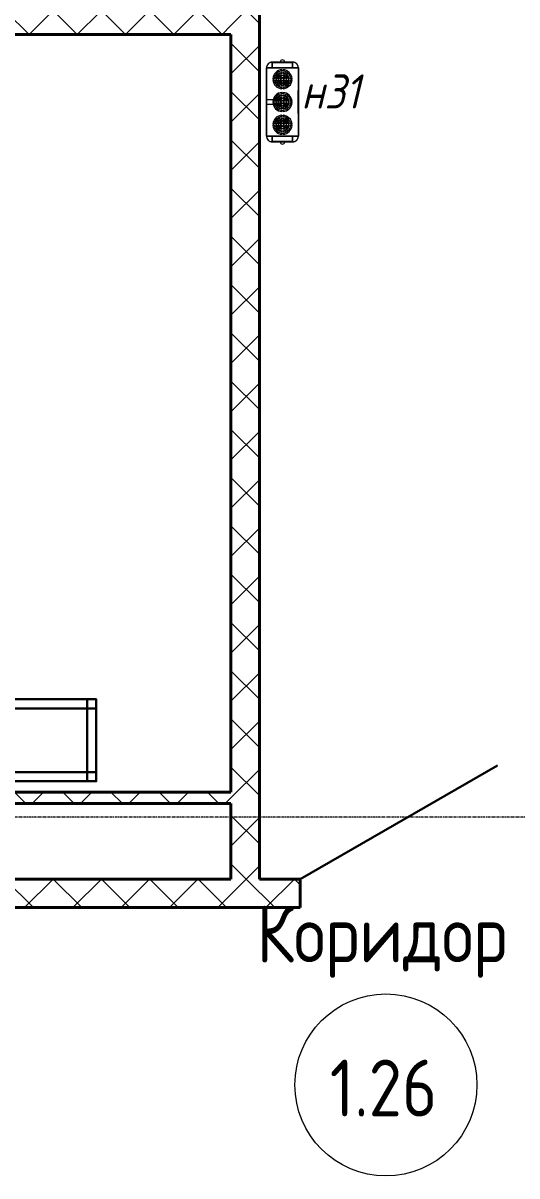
# Model space of a CAD drawing. Header units: millimetres. Extents: x -32954 to 151739, y -65671 to 56243.
# Drawn here: x -7239 to -5068, y -5017 to 50 of the extents above; entities that cross this region are included whole.
import ezdxf

# ---------------------------------------------------------------- set-up
doc = ezdxf.new("R2010")
doc.units = ezdxf.units.MM
doc.linetypes.add('ADSK_Линия сетки', pattern=[21, 12, -3, 3, -3])
for name, color, linetype, lineweight in [('M-EQPM', 7, 'Continuous', 9), ('M-EQPM-IDEN', 7, 'Continuous', 9), ('Двери', 7, 'Continuous', 18), ('Марки помещений', 7, 'Continuous', 18), ('Оси', 7, 'Continuous', 9), ('Панель', 7, 'Continuous', 30), ('Стены разрез', 7, 'Continuous', 40), ('ТХ_оборудование', 6, 'Continuous', 30)]:
    doc.layers.add(name, color=color, linetype=linetype, lineweight=lineweight)
doc.styles.add('GOST Common', font='GOST_Common.ttf', dxfattribs={"width": 0.9, "height": 250})
doc.styles.add('GOST Common_I', font='GOST_Common Italic.ttf', dxfattribs={"width": 0.9, "height": 150})
pattern_1 = [(45, (0, 0), (-106.066, 106.066), []), (135, (0, 0), (-106.066, -106.066), [])]

# ---------------------------------------------------------------- blocks, each defined once
blk = doc.blocks.new('AC_Дверь_Однопольная_ДеревяннаяНаружная_ГОСТ24698-81 - 960х2080h Г-655142-В_АР_ПЭ_01 Этаж')
at = {"layer": 'Панель'}
blk.add_line((-500, 62.5), (366, 562.5), dxfattribs=at)
blk = doc.blocks.new('ADSK_Марка_Помещение_2_ГОСТ21-501-2011 - Имя и Категория-86712-В_АР_ПЭ_01 Этаж')
at = {"layer": 'Марки помещений'}
blk.add_circle((0, 0), 4, dxfattribs=at)
blk = doc.blocks.new('Н05-Н31_Бактерицидный облучатель_Дезар-3_5 - Н31_Дезар-5-8000921-О_ТХ_Подвал')
at = {"layer": 'M-EQPM'}
for p, q in [((-44.6, 173), (-44.6, 175)), ((-44.6, 175), (-44.6, 149.6)), ((44.6, 175), (-44.6, 175)), ((44.6, 175), (-44.6, 175)), ((-44.6, 149.6), (-44.6, 175)), ((-44.6, 175), (-44.6, 173)), ((-44.6, 175), (44.6, 175)), ((-44.6, 149.6), (-44.6, 175)), ((-44.6, 175), (-44.6, 149.6)), ((-44.6, 173), (-44.6, 175)), ((-44.6, 175), (-44.6, 173)), ((44.6, 175), (-44.6, 175)), ((-44.6, 175), (44.6, 175)), ((-44.6, 173), (-44.6, 175)), ((-44.6, 175), (-44.6, 173)), ((-44.6, 149.6), (-44.6, 175)), ((-44.6, 175), (-44.6, 149.6)), ((-44.6, 149.6), (-44.6, 173)), ((44.6, 173), (-44.6, 173)), ((44.6, 173), (-44.6, 173)), ((-44.6, 173), (-44.6, 149.6)), ((-44.6, 173), (44.6, 173)), ((-44.6, 173), (44.6, 173)), ((44.6, 173), (-44.6, 173)), ((-44.6, 173), (44.6, 173)), ((-44.6, 173), (44.6, 173)), ((44.6, 173), (-44.6, 173)), ((-10, 175), (10, 175)), ((10, 175), (-10, 175)), ((-10, 175), (10, 175)), ((10, 175), (-10, 175)), ((-10, 175), (10, 175)), ((10, 175), (-10, 175)), ((44.6, 149.6), (44.6, 175)), ((44.6, 175), (44.6, 173)), ((44.6, 173), (44.6, 175)), ((44.6, 175), (44.6, 149.6)), ((44.6, 149.6), (44.6, 175)), ((44.6, 175), (44.6, 149.6)), ((44.6, 175), (44.6, 173)), ((44.6, 173), (44.6, 175)), ((44.6, 175), (44.6, 173)), ((44.6, 173), (44.6, 175)), ((44.6, 149.6), (44.6, 175)), ((44.6, 175), (44.6, 149.6)), ((44.6, 173), (44.6, 149.6)), ((44.6, 149.6), (44.6, 173)), ((-44.6, 149.6), (-70, 149.6)), ((-70, 149.6), (-44.6, 149.6)), ((-70, 149.6), (-70, -149.6)), ((-70, -149.6), (-70, 149.6)), ((-70, 149.6), (-70, -149.6)), ((70, 149.6), (-70, 149.6)), ((-70, 149.6), (-44.6, 149.6)), ((-70, 149.6), (-70, -149.6)), ((-44.6, 149.6), (-70, 149.6)), ((-70, 149.6), (-44.6, 149.6)), ((-44.6, 149.6), (-70, 149.6)), ((-70, 149.6), (70, 149.6)), ((-70, -149.6), (-70, 149.6)), ((44.6, 149.6), (-44.6, 149.6)), ((-44.6, 149.6), (44.6, 149.6)), ((44.6, 149.6), (-44.6, 149.6)), ((-44.6, 149.6), (44.6, 149.6)), ((-44.6, 149.6), (44.6, 149.6)), ((44.6, 149.6), (-44.6, 149.6)), ((-35.9, 102.5), (-41.9, 102.5)), ((-41.9, 102.5), (-35.9, 102.5)), ((-41.9, 102.5), (-35.9, 102.5)), ((-35.9, 102.5), (-41.9, 102.5)), ((-25, 102.5), (-29.9, 102.5)), ((-29.9, 102.5), (-25, 102.5)), ((-29.9, 102.5), (-25, 102.5)), ((-25, 102.5), (-29.9, 102.5)), ((-14.8, 102.5), (-19.8, 102.5)), ((-19.8, 102.5), (-14.8, 102.5)), ((-19.8, 102.5), (-14.8, 102.5)), ((-14.8, 102.5), (-19.8, 102.5)), ((-4.3, 102.5), (-9.7, 102.5)), ((-9.7, 102.5), (-4.3, 102.5)), ((-9.7, 102.5), (-4.3, 102.5)), ((-4.3, 102.5), (-9.7, 102.5)), ((-2.5, 142), (-2.5, 136)), ((-2.5, 136), (-2.5, 142)), ((-2.5, 136), (-2.5, 142)), ((-2.5, 142), (-2.5, 136)), ((-2.5, 130), (-2.5, 126)), ((-2.5, 126), (-2.5, 130)), ((-2.5, 126), (-2.5, 130)), ((-2.5, 130), (-2.5, 126)), ((-2.5, 119.8), (-2.5, 114.8)), ((-2.5, 114.8), (-2.5, 119.8)), ((-2.5, 114.8), (-2.5, 119.8)), ((-2.5, 119.8), (-2.5, 114.8)), ((-2.5, 109.7), (-2.5, 104.3)), ((-2.5, 104.3), (-2.5, 109.7)), ((-2.5, 104.3), (-2.5, 109.7)), ((-2.5, 109.7), (-2.5, 104.3)), ((2.5, 136), (2.5, 142)), ((2.5, 142), (2.5, 136)), ((2.5, 142), (2.5, 136)), ((2.5, 136), (2.5, 142)), ((2.5, 126), (2.5, 130)), ((2.5, 130), (2.5, 126)), ((2.5, 130), (2.5, 126)), ((2.5, 126), (2.5, 130)), ((2.5, 114.8), (2.5, 119.8)), ((2.5, 119.8), (2.5, 114.8)), ((2.5, 119.8), (2.5, 114.8)), ((2.5, 114.8), (2.5, 119.8)), ((2.5, 104.3), (2.5, 109.7)), ((2.5, 109.7), (2.5, 104.3)), ((2.5, 109.7), (2.5, 104.3)), ((2.5, 104.3), (2.5, 109.7)), ((9.7, 102.5), (4.3, 102.5)), ((4.3, 102.5), (9.7, 102.5)), ((4.3, 102.5), (9.7, 102.5)), ((9.7, 102.5), (4.3, 102.5)), ((19.8, 102.5), (14.8, 102.5)), ((14.8, 102.5), (19.8, 102.5)), ((14.8, 102.5), (19.8, 102.5)), ((19.8, 102.5), (14.8, 102.5)), ((30.1, 102.5), (25, 102.5)), ((25, 102.5), (30.1, 102.5)), ((25, 102.5), (30.1, 102.5)), ((30.1, 102.5), (25, 102.5)), ((42.1, 102.5), (36.1, 102.5)), ((36.1, 102.5), (42.1, 102.5)), ((36.1, 102.5), (42.1, 102.5)), ((42.1, 102.5), (36.1, 102.5)), ((44.6, 149.6), (70, 149.6)), ((70, 149.6), (44.6, 149.6)), ((44.6, 149.6), (70, 149.6)), ((44.6, 149.6), (70, 149.6)), ((70, 149.6), (44.6, 149.6)), ((70, 149.6), (44.6, 149.6)), ((70, -149.6), (70, 149.6)), ((70, 149.6), (70, -149.6)), ((70, -149.6), (70, 149.6)), ((70, 149.6), (70, -149.6)), ((70, -149.6), (70, 149.6)), ((-41.9, 97.5), (-35.9, 97.5)), ((-35.9, 97.5), (-41.9, 97.5)), ((-35.9, 97.5), (-41.9, 97.5)), ((-41.9, 97.5), (-35.9, 97.5)), ((-29.9, 97.5), (-24.7, 97.5)), ((-24.7, 97.5), (-29.9, 97.5)), ((-24.7, 97.5), (-29.9, 97.5)), ((-29.9, 97.5), (-24.7, 97.5)), ((-19.8, 97.5), (-14.8, 97.5)), ((-14.8, 97.5), (-19.8, 97.5)), ((-14.8, 97.5), (-19.8, 97.5)), ((-19.8, 97.5), (-14.8, 97.5)), ((-9.7, 97.5), (-4.3, 97.5)), ((-4.3, 97.5), (-9.7, 97.5)), ((-4.3, 97.5), (-9.7, 97.5)), ((-9.7, 97.5), (-4.3, 97.5)), ((-3, 64.1), (-3, 58)), ((-3, 58), (-3, 64.1)), ((-3, 58), (-3, 64.1)), ((-3, 64.1), (-3, 58)), ((-2.5, 95.7), (-2.5, 90.3)), ((-2.5, 90.3), (-2.5, 95.7)), ((-2.5, 90.3), (-2.5, 95.7)), ((-2.5, 95.7), (-2.5, 90.3)), ((-2.5, 85.2), (-2.5, 80.2)), ((-2.5, 80.2), (-2.5, 85.2)), ((-2.5, 80.2), (-2.5, 85.2)), ((-2.5, 85.2), (-2.5, 80.2)), ((-2.5, 76.3), (-2.5, 70)), ((-2.5, 70), (-2.5, 76.3)), ((-2.5, 70), (-2.5, 76.3)), ((-2.5, 76.3), (-2.5, 70)), ((2.5, 90.3), (2.5, 95.7)), ((2.5, 95.7), (2.5, 90.3)), ((2.5, 95.7), (2.5, 90.3)), ((2.5, 90.3), (2.5, 95.7)), ((2.5, 80.2), (2.5, 85.2)), ((2.5, 85.2), (2.5, 80.2)), ((2.5, 85.2), (2.5, 80.2)), ((2.5, 80.2), (2.5, 85.2)), ((2.5, 70), (2.5, 76.3)), ((2.5, 76.3), (2.5, 70)), ((2.5, 76.3), (2.5, 70)), ((2.5, 70), (2.5, 76.3)), ((3, 58), (3, 64)), ((3, 64), (3, 58)), ((3, 64), (3, 58)), ((3, 58), (3, 64)), ((4.3, 97.5), (9.7, 97.5)), ((9.7, 97.5), (4.3, 97.5)), ((9.7, 97.5), (4.3, 97.5)), ((4.3, 97.5), (9.7, 97.5)), ((14.8, 97.5), (19.8, 97.5)), ((19.8, 97.5), (14.8, 97.5)), ((19.8, 97.5), (14.8, 97.5)), ((14.8, 97.5), (19.8, 97.5)), ((24.7, 97.5), (30.1, 97.5)), ((30.1, 97.5), (24.7, 97.5)), ((30.1, 97.5), (24.7, 97.5)), ((24.7, 97.5), (30.1, 97.5)), ((36.1, 97.5), (42.1, 97.5)), ((42.1, 97.5), (36.1, 97.5)), ((42.1, 97.5), (36.1, 97.5)), ((36.1, 97.5), (42.1, 97.5)), ((-10, 9.3), (-70, 9.3)), ((-70, 0), (-70, 0)), ((-70, 0), (-70, 0)), ((-35.9, 2.5), (-41.9, 2.5)), ((-41.9, 2.5), (-35.9, 2.5)), ((-41.9, 2.5), (-35.9, 2.5)), ((-35.9, 2.5), (-41.9, 2.5)), ((-25, 2.5), (-29.9, 2.5)), ((-29.9, 2.5), (-25, 2.5)), ((-29.9, 2.5), (-25, 2.5)), ((-25, 2.5), (-29.9, 2.5)), ((-14.8, 2.5), (-19.8, 2.5)), ((-19.8, 2.5), (-14.8, 2.5)), ((-19.8, 2.5), (-14.8, 2.5)), ((-14.8, 2.5), (-19.8, 2.5)), ((-10, 0), (-10, 0)), ((-10, 0), (-10, 0)), ((-4.3, 2.5), (-9.7, 2.5)), ((-9.7, 2.5), (-4.3, 2.5)), ((-9.7, 2.5), (-4.3, 2.5)), ((-4.3, 2.5), (-9.7, 2.5)), ((-2.5, 42), (-2.5, 36)), ((-2.5, 36), (-2.5, 42)), ((-2.5, 36), (-2.5, 42)), ((-2.5, 42), (-2.5, 36)), ((-2.5, 30), (-2.5, 26)), ((-2.5, 26), (-2.5, 30)), ((-2.5, 26), (-2.5, 30)), ((-2.5, 30), (-2.5, 26)), ((-2.5, 19.8), (-2.5, 14.8)), ((-2.5, 14.8), (-2.5, 19.8)), ((-2.5, 14.8), (-2.5, 19.8)), ((-2.5, 19.8), (-2.5, 14.8)), ((-2.5, 9.7), (-2.5, 4.3)), ((-2.5, 4.3), (-2.5, 9.7)), ((-2.5, 4.3), (-2.5, 9.7)), ((-2.5, 9.7), (-2.5, 4.3)), ((2.5, 36), (2.5, 42)), ((2.5, 42), (2.5, 36)), ((2.5, 42), (2.5, 36)), ((2.5, 36), (2.5, 42)), ((2.5, 26), (2.5, 30)), ((2.5, 30), (2.5, 26)), ((2.5, 30), (2.5, 26)), ((2.5, 26), (2.5, 30)), ((2.5, 14.8), (2.5, 19.8)), ((2.5, 19.8), (2.5, 14.8)), ((2.5, 19.8), (2.5, 14.8)), ((2.5, 14.8), (2.5, 19.8)), ((2.5, 4.3), (2.5, 9.7)), ((2.5, 9.7), (2.5, 4.3)), ((2.5, 9.7), (2.5, 4.3)), ((2.5, 4.3), (2.5, 9.7)), ((9.7, 2.5), (4.3, 2.5)), ((4.3, 2.5), (9.7, 2.5)), ((4.3, 2.5), (9.7, 2.5)), ((9.7, 2.5), (4.3, 2.5)), ((19.8, 2.5), (14.8, 2.5)), ((14.8, 2.5), (19.8, 2.5)), ((14.8, 2.5), (19.8, 2.5)), ((19.8, 2.5), (14.8, 2.5)), ((30.1, 2.5), (25, 2.5)), ((25, 2.5), (30.1, 2.5)), ((25, 2.5), (30.1, 2.5)), ((30.1, 2.5), (25, 2.5)), ((42.1, 2.5), (36.1, 2.5)), ((36.1, 2.5), (42.1, 2.5)), ((36.1, 2.5), (42.1, 2.5)), ((42.1, 2.5), (36.1, 2.5)), ((71, 50), (69, 50)), ((69, 50), (69, -50)), ((69, -50), (69, 50)), ((69, 17.5), (69, -17.5)), ((69, -17.5), (69, 17.5)), ((71, 17.5), (69, 17.5)), ((69, 17.5), (71, 17.5)), ((69, 17.5), (69, -17.5)), ((69, -17.5), (69, 17.5)), ((71, 17.5), (69, 17.5)), ((69, 17.5), (71, 17.5)), ((71, 50), (71, -50)), ((71, -50), (71, 50)), ((71, 17.5), (71, -17.5)), ((71, -17.5), (71, 17.5)), ((71, 17.5), (71, -17.5)), ((71, -17.5), (71, 17.5)), ((-70, -9.3), (-10, -9.3)), ((-41.9, -2.5), (-35.9, -2.5)), ((-35.9, -2.5), (-41.9, -2.5)), ((-35.9, -2.5), (-41.9, -2.5)), ((-41.9, -2.5), (-35.9, -2.5)), ((-29.9, -2.5), (-24.7, -2.5)), ((-24.7, -2.5), (-29.9, -2.5)), ((-24.7, -2.5), (-29.9, -2.5)), ((-29.9, -2.5), (-24.7, -2.5)), ((-19.8, -2.5), (-14.8, -2.5)), ((-14.8, -2.5), (-19.8, -2.5)), ((-14.8, -2.5), (-19.8, -2.5)), ((-19.8, -2.5), (-14.8, -2.5)), ((-9.7, -2.5), (-4.3, -2.5)), ((-4.3, -2.5), (-9.7, -2.5)), ((-4.3, -2.5), (-9.7, -2.5)), ((-9.7, -2.5), (-4.3, -2.5)), ((-3, -35.9), (-3, -42)), ((-3, -42), (-3, -35.9)), ((-3, -42), (-3, -35.9)), ((-3, -35.9), (-3, -42)), ((-2.5, -4.3), (-2.5, -9.7)), ((-2.5, -9.7), (-2.5, -4.3)), ((-2.5, -9.7), (-2.5, -4.3)), ((-2.5, -4.3), (-2.5, -9.7)), ((-2.5, -14.8), (-2.5, -19.8)), ((-2.5, -19.8), (-2.5, -14.8)), ((-2.5, -19.8), (-2.5, -14.8)), ((-2.5, -14.8), (-2.5, -19.8)), ((-2.5, -23.7), (-2.5, -30)), ((-2.5, -30), (-2.5, -23.7)), ((-2.5, -30), (-2.5, -23.7)), ((-2.5, -23.7), (-2.5, -30)), ((2.5, -9.7), (2.5, -4.3)), ((2.5, -4.3), (2.5, -9.7)), ((2.5, -4.3), (2.5, -9.7)), ((2.5, -9.7), (2.5, -4.3)), ((2.5, -19.8), (2.5, -14.8)), ((2.5, -14.8), (2.5, -19.8)), ((2.5, -14.8), (2.5, -19.8)), ((2.5, -19.8), (2.5, -14.8)), ((2.5, -30), (2.5, -23.7)), ((2.5, -23.7), (2.5, -30)), ((2.5, -23.7), (2.5, -30)), ((2.5, -30), (2.5, -23.7)), ((3, -42), (3, -36)), ((3, -36), (3, -42)), ((3, -36), (3, -42)), ((3, -42), (3, -36)), ((4.3, -2.5), (9.7, -2.5)), ((9.7, -2.5), (4.3, -2.5)), ((9.7, -2.5), (4.3, -2.5)), ((4.3, -2.5), (9.7, -2.5)), ((14.8, -2.5), (19.8, -2.5)), ((19.8, -2.5), (14.8, -2.5)), ((19.8, -2.5), (14.8, -2.5)), ((14.8, -2.5), (19.8, -2.5)), ((24.7, -2.5), (30.1, -2.5)), ((30.1, -2.5), (24.7, -2.5)), ((30.1, -2.5), (24.7, -2.5)), ((24.7, -2.5), (30.1, -2.5)), ((36.1, -2.5), (42.1, -2.5)), ((42.1, -2.5), (36.1, -2.5)), ((42.1, -2.5), (36.1, -2.5)), ((36.1, -2.5), (42.1, -2.5)), ((69, -17.5), (71, -17.5)), ((69, -17.5), (71, -17.5)), ((69, -17.5), (71, -17.5)), ((69, -17.5), (71, -17.5)), ((69, -50), (71, -50)), ((-35.9, -97.5), (-41.9, -97.5)), ((-41.9, -97.5), (-35.9, -97.5)), ((-41.9, -97.5), (-35.9, -97.5)), ((-35.9, -97.5), (-41.9, -97.5)), ((-24.7, -97.5), (-29.9, -97.5)), ((-29.9, -97.5), (-24.7, -97.5)), ((-29.9, -97.5), (-24.7, -97.5)), ((-24.7, -97.5), (-29.9, -97.5)), ((-14.8, -97.5), (-19.8, -97.5)), ((-19.8, -97.5), (-14.8, -97.5)), ((-19.8, -97.5), (-14.8, -97.5)), ((-14.8, -97.5), (-19.8, -97.5)), ((-4.3, -97.5), (-9.7, -97.5)), ((-9.7, -97.5), (-4.3, -97.5)), ((-9.7, -97.5), (-4.3, -97.5)), ((-4.3, -97.5), (-9.7, -97.5)), ((-3, -58), (-3, -64.1)), ((-3, -64.1), (-3, -58)), ((-3, -64.1), (-3, -58)), ((-3, -58), (-3, -64.1)), ((-2.5, -70), (-2.5, -76.3)), ((-2.5, -76.3), (-2.5, -70)), ((-2.5, -76.3), (-2.5, -70)), ((-2.5, -70), (-2.5, -76.3)), ((-2.5, -80.2), (-2.5, -85.2)), ((-2.5, -85.2), (-2.5, -80.2)), ((-2.5, -85.2), (-2.5, -80.2)), ((-2.5, -80.2), (-2.5, -85.2)), ((-2.5, -90.3), (-2.5, -95.7)), ((-2.5, -95.7), (-2.5, -90.3)), ((-2.5, -95.7), (-2.5, -90.3)), ((-2.5, -90.3), (-2.5, -95.7)), ((2.5, -76.3), (2.5, -70)), ((2.5, -70), (2.5, -76.3)), ((2.5, -70), (2.5, -76.3)), ((2.5, -76.3), (2.5, -70)), ((2.5, -85.2), (2.5, -80.2)), ((2.5, -80.2), (2.5, -85.2)), ((2.5, -80.2), (2.5, -85.2)), ((2.5, -85.2), (2.5, -80.2)), ((2.5, -95.7), (2.5, -90.3)), ((2.5, -90.3), (2.5, -95.7)), ((2.5, -90.3), (2.5, -95.7)), ((2.5, -95.7), (2.5, -90.3)), ((3, -64), (3, -58)), ((3, -58), (3, -64)), ((3, -58), (3, -64)), ((3, -64), (3, -58)), ((9.7, -97.5), (4.3, -97.5)), ((4.3, -97.5), (9.7, -97.5)), ((4.3, -97.5), (9.7, -97.5)), ((9.7, -97.5), (4.3, -97.5)), ((19.8, -97.5), (14.8, -97.5)), ((14.8, -97.5), (19.8, -97.5)), ((14.8, -97.5), (19.8, -97.5)), ((19.8, -97.5), (14.8, -97.5)), ((30.1, -97.5), (24.7, -97.5)), ((24.7, -97.5), (30.1, -97.5)), ((24.7, -97.5), (30.1, -97.5)), ((30.1, -97.5), (24.7, -97.5)), ((42.1, -97.5), (36.1, -97.5)), ((36.1, -97.5), (42.1, -97.5)), ((36.1, -97.5), (42.1, -97.5)), ((42.1, -97.5), (36.1, -97.5)), ((-44.6, -149.6), (-70, -149.6)), ((-70, -149.6), (-44.6, -149.6)), ((-44.6, -149.6), (-70, -149.6)), ((-70, -149.6), (70, -149.6)), ((70, -149.6), (-70, -149.6)), ((-70, -149.6), (-44.6, -149.6)), ((-44.6, -149.6), (-70, -149.6)), ((-70, -149.6), (-44.6, -149.6)), ((-44.6, -149.6), (-44.6, -173)), ((-44.6, -175), (-44.6, -149.6)), ((44.6, -149.6), (-44.6, -149.6)), ((-44.6, -149.6), (44.6, -149.6)), ((-44.6, -149.6), (-44.6, -175)), ((-44.6, -175), (-44.6, -149.6)), ((-44.6, -149.6), (-44.6, -175)), ((-44.6, -173), (-44.6, -149.6)), ((44.6, -149.6), (-44.6, -149.6)), ((-44.6, -149.6), (44.6, -149.6)), ((44.6, -149.6), (-44.6, -149.6)), ((-44.6, -149.6), (44.6, -149.6)), ((-44.6, -149.6), (-44.6, -175)), ((-44.6, -175), (-44.6, -149.6)), ((-41.9, -102.5), (-35.9, -102.5)), ((-35.9, -102.5), (-41.9, -102.5)), ((-35.9, -102.5), (-41.9, -102.5)), ((-41.9, -102.5), (-35.9, -102.5)), ((-29.9, -102.5), (-25, -102.5)), ((-25, -102.5), (-29.9, -102.5)), ((-25, -102.5), (-29.9, -102.5)), ((-29.9, -102.5), (-25, -102.5)), ((-19.8, -102.5), (-14.8, -102.5)), ((-14.8, -102.5), (-19.8, -102.5)), ((-14.8, -102.5), (-19.8, -102.5)), ((-19.8, -102.5), (-14.8, -102.5)), ((-9.7, -102.5), (-4.3, -102.5)), ((-4.3, -102.5), (-9.7, -102.5)), ((-4.3, -102.5), (-9.7, -102.5)), ((-9.7, -102.5), (-4.3, -102.5)), ((-2.5, -104.3), (-2.5, -109.7)), ((-2.5, -109.7), (-2.5, -104.3)), ((-2.5, -109.7), (-2.5, -104.3)), ((-2.5, -104.3), (-2.5, -109.7)), ((-2.5, -114.8), (-2.5, -119.8)), ((-2.5, -119.8), (-2.5, -114.8)), ((-2.5, -119.8), (-2.5, -114.8)), ((-2.5, -114.8), (-2.5, -119.8)), ((-2.5, -126), (-2.5, -130)), ((-2.5, -130), (-2.5, -126)), ((-2.5, -130), (-2.5, -126)), ((-2.5, -126), (-2.5, -130)), ((-2.5, -136), (-2.5, -142)), ((-2.5, -142), (-2.5, -136)), ((-2.5, -142), (-2.5, -136)), ((-2.5, -136), (-2.5, -142)), ((2.5, -109.7), (2.5, -104.3)), ((2.5, -104.3), (2.5, -109.7)), ((2.5, -104.3), (2.5, -109.7)), ((2.5, -109.7), (2.5, -104.3)), ((2.5, -119.8), (2.5, -114.8)), ((2.5, -114.8), (2.5, -119.8)), ((2.5, -114.8), (2.5, -119.8)), ((2.5, -119.8), (2.5, -114.8)), ((2.5, -130), (2.5, -126)), ((2.5, -126), (2.5, -130)), ((2.5, -126), (2.5, -130)), ((2.5, -130), (2.5, -126)), ((2.5, -142), (2.5, -136)), ((2.5, -136), (2.5, -142)), ((2.5, -136), (2.5, -142)), ((2.5, -142), (2.5, -136)), ((4.3, -102.5), (9.7, -102.5)), ((9.7, -102.5), (4.3, -102.5)), ((9.7, -102.5), (4.3, -102.5)), ((4.3, -102.5), (9.7, -102.5)), ((14.8, -102.5), (19.8, -102.5)), ((19.8, -102.5), (14.8, -102.5)), ((19.8, -102.5), (14.8, -102.5)), ((14.8, -102.5), (19.8, -102.5)), ((25, -102.5), (30.1, -102.5)), ((30.1, -102.5), (25, -102.5)), ((30.1, -102.5), (25, -102.5)), ((25, -102.5), (30.1, -102.5)), ((36.1, -102.5), (42.1, -102.5)), ((42.1, -102.5), (36.1, -102.5)), ((42.1, -102.5), (36.1, -102.5)), ((36.1, -102.5), (42.1, -102.5)), ((44.6, -149.6), (44.6, -175)), ((44.6, -173), (44.6, -149.6)), ((44.6, -149.6), (70, -149.6)), ((70, -149.6), (44.6, -149.6)), ((44.6, -149.6), (44.6, -175)), ((44.6, -175), (44.6, -149.6)), ((44.6, -149.6), (44.6, -173)), ((44.6, -175), (44.6, -149.6)), ((70, -149.6), (44.6, -149.6)), ((44.6, -149.6), (70, -149.6)), ((44.6, -149.6), (70, -149.6)), ((70, -149.6), (44.6, -149.6)), ((44.6, -149.6), (44.6, -175)), ((44.6, -175), (44.6, -149.6)), ((-44.6, -173), (-44.6, -175)), ((44.6, -173), (-44.6, -173)), ((44.6, -173), (-44.6, -173)), ((-44.6, -175), (-44.6, -173)), ((-44.6, -173), (44.6, -173)), ((-44.6, -173), (44.6, -173)), ((-44.6, -175), (-44.6, -173)), ((-44.6, -173), (44.6, -173)), ((44.6, -173), (-44.6, -173)), ((-44.6, -173), (-44.6, -175)), ((44.6, -173), (-44.6, -173)), ((-44.6, -175), (-44.6, -173)), ((-44.6, -173), (44.6, -173)), ((-44.6, -173), (-44.6, -175)), ((-44.6, -175), (44.6, -175)), ((44.6, -175), (-44.6, -175)), ((-44.6, -175), (44.6, -175)), ((-44.6, -175), (44.6, -175)), ((44.6, -175), (-44.6, -175)), ((10, -175), (-10, -175)), ((-10, -175), (10, -175)), ((10, -175), (-10, -175)), ((-10, -175), (10, -175)), ((10, -175), (-10, -175)), ((-10, -175), (10, -175)), ((44.6, -175), (44.6, -173)), ((44.6, -173), (44.6, -175)), ((44.6, -173), (44.6, -175)), ((44.6, -175), (44.6, -173)), ((44.6, -173), (44.6, -175)), ((44.6, -175), (44.6, -173))]:
    blk.add_line(p, q, dxfattribs=at)
at = {"layer": 'M-EQPM', "flags": 128}
for points in [[(-44.6, 175), (-45.6, 175), (-46.6, 174.9), (-47.6, 174.8), (-48.6, 174.7), (-49.6, 174.5), (-50.6, 174.3), (-51.6, 174), (-52.6, 173.7), (-53.5, 173.4), (-54.5, 173), (-55.4, 172.6), (-56.3, 172.1), (-57.2, 171.6), (-58.1, 171.1), (-58.9, 170.6), (-59.8, 170), (-60.6, 169.3), (-61.3, 168.7), (-62.1, 168), (-62.8, 167.3), (-63.5, 166.5), (-64.2, 165.8), (-64.8, 165), (-65.4, 164.2), (-66, 163.3), (-66.5, 162.4), (-67, 161.6), (-67.5, 160.7), (-67.9, 159.7), (-68.3, 158.8), (-68.6, 157.8), (-68.9, 156.9), (-69.2, 155.9), (-69.4, 154.9), (-69.6, 153.9), (-69.8, 152.9), (-69.9, 151.9), (-70, 150.9), (-70, 149.8), (-70, 149.6)], [(70, 149.6), (70, 150.6), (69.9, 151.6), (69.8, 152.6), (69.7, 153.6), (69.5, 154.6), (69.3, 155.6), (69, 156.6), (68.7, 157.6), (68.4, 158.5), (68, 159.5), (67.6, 160.4), (67.1, 161.3), (66.6, 162.2), (66.1, 163.1), (65.6, 163.9), (65, 164.8), (64.3, 165.6), (63.7, 166.3), (63, 167.1), (62.3, 167.8), (61.5, 168.5), (60.8, 169.2), (60, 169.8), (59.2, 170.4), (58.3, 171), (57.4, 171.5), (56.6, 172), (55.7, 172.5), (54.7, 172.9), (53.8, 173.3), (52.8, 173.6), (51.9, 173.9), (50.9, 174.2), (49.9, 174.4), (48.9, 174.6), (47.9, 174.8), (46.9, 174.9), (45.9, 175), (44.8, 175), (44.6, 175)], [(-70, -149.6), (-70, -150.6), (-69.9, -151.6), (-69.8, -152.6), (-69.7, -153.6), (-69.5, -154.6), (-69.3, -155.6), (-69, -156.6), (-68.7, -157.6), (-68.4, -158.5), (-68, -159.5), (-67.6, -160.4), (-67.1, -161.3), (-66.6, -162.2), (-66.1, -163.1), (-65.6, -163.9), (-65, -164.8), (-64.3, -165.6), (-63.7, -166.3), (-63, -167.1), (-62.3, -167.8), (-61.5, -168.5), (-60.8, -169.2), (-60, -169.8), (-59.2, -170.4), (-58.3, -171), (-57.4, -171.5), (-56.6, -172), (-55.7, -172.5), (-54.7, -172.9), (-53.8, -173.3), (-52.8, -173.6), (-51.9, -173.9), (-50.9, -174.2), (-49.9, -174.4), (-48.9, -174.6), (-47.9, -174.8), (-46.9, -174.9), (-45.9, -175), (-44.8, -175), (-44.6, -175)], [(44.6, -175), (45.6, -175), (46.6, -174.9), (47.6, -174.8), (48.6, -174.7), (49.6, -174.5), (50.6, -174.3), (51.6, -174), (52.6, -173.7), (53.5, -173.4), (54.5, -173), (55.4, -172.6), (56.3, -172.1), (57.2, -171.6), (58.1, -171.1), (58.9, -170.6), (59.8, -170), (60.6, -169.3), (61.3, -168.7), (62.1, -168), (62.8, -167.3), (63.5, -166.5), (64.2, -165.8), (64.8, -165), (65.4, -164.2), (66, -163.3), (66.5, -162.4), (67, -161.6), (67.5, -160.7), (67.9, -159.7), (68.3, -158.8), (68.6, -157.8), (68.9, -156.9), (69.2, -155.9), (69.4, -154.9), (69.6, -153.9), (69.8, -152.9), (69.9, -151.9), (70, -150.9), (70, -149.8), (70, -149.6)]]:
    blk.add_lwpolyline(points, dxfattribs=at)
at = {"layer": 'M-EQPM'}
for centre, radius, start, end in [((-44.6, 149.6), 25.4, 90, 180), ((-44.6, 149.6), 25.4, 90, 180), ((-44.6, 149.6), 25.4, 90, 180), ((-44.6, 149.6), 25.4, 90, 180), ((0, 175), 10, 360, 180), ((0, 175), 10, 0, 180), ((0, 175), 10, 360, 180), ((0, 175), 10, 0, 180), ((0, 175), 10, 360, 180), ((0, 175), 10, 360, 180), ((44.6, 149.6), 25.4, 0, 90), ((44.6, 149.6), 25.4, 360, 90), ((44.6, 149.6), 25.4, 0, 90), ((44.6, 149.6), 25.4, 360, 90), ((0.1, 100), 42.1, 93.5613, 176.5863), ((0.1, 100), 42.1, 93.5613, 176.5863), ((0.1, 100), 42.1, 93.5613, 176.5863), ((0.1, 100), 42.1, 93.5613, 176.5863), ((0.1, 100), 36.1, 94.1546, 176.0176), ((0.1, 100), 36.1, 94.1546, 176.0176), ((0.1, 100), 36.1, 94.1546, 176.0176), ((0.1, 100), 36.1, 94.1546, 176.0176), ((0.1, 100), 30.1, 94.9855, 175.2214), ((0.1, 100), 30.1, 94.9855, 175.2214), ((0.1, 100), 30.1, 94.9855, 175.2214), ((0.1, 100), 30.1, 94.9855, 175.2214), ((0, 101.1), 25, 95.7391, 176.8404), ((0, 101.1), 25, 95.7391, 176.8404), ((0, 101.1), 25, 95.7391, 176.8404), ((0, 101.1), 25, 95.7391, 176.8404), ((0, 100), 20, 97.1808, 172.8192), ((0, 100), 20, 97.1808, 172.8192), ((0, 100), 20, 97.1808, 172.8192), ((0, 100), 20, 97.1808, 172.8192), ((0, 100), 15, 99.5941, 170.4059), ((0, 100), 15, 99.5941, 170.4059), ((0, 100), 15, 99.5941, 170.4059), ((0, 100), 15, 99.5941, 170.4059), ((0, 100), 10, 104.4778, 165.527), ((0, 100), 10, 104.4778, 165.527), ((0, 100), 10, 104.4778, 165.527), ((0, 100), 10, 104.4778, 165.527), ((0, 100), 5, 120.0027, 150.008), ((0, 100), 5, 120.0027, 150.008), ((0, 100), 5, 120.0027, 150.008), ((0, 100), 5, 120.0027, 150.008), ((0.1, 100), 42.1, 3.4137, 86.7479), ((0.1, 100), 42.1, 3.4137, 86.7479), ((0.1, 100), 42.1, 3.4137, 86.7479), ((0.1, 100), 42.1, 3.4137, 86.7479), ((0.1, 100), 36.1, 3.9824, 86.2063), ((0.1, 100), 36.1, 3.9824, 86.2063), ((0.1, 100), 36.1, 3.9824, 86.2063), ((0.1, 100), 36.1, 3.9824, 86.2063), ((0.1, 100), 30.1, 4.7786, 85.4479), ((0.1, 100), 30.1, 4.7786, 85.4479), ((0.1, 100), 30.1, 4.7786, 85.4479), ((0.1, 100), 30.1, 4.7786, 85.4479), ((0, 101.1), 25, 3.1596, 84.2609), ((0, 101.1), 25, 3.1596, 84.2609), ((0, 101.1), 25, 3.1596, 84.2609), ((0, 101.1), 25, 3.1596, 84.2609), ((0, 100), 20, 7.1808, 82.8192), ((0, 100), 20, 7.1808, 82.8192), ((0, 100), 20, 7.1808, 82.8192), ((0, 100), 20, 7.1808, 82.8192), ((0, 100), 15, 9.5941, 80.4059), ((0, 100), 15, 9.5941, 80.4059), ((0, 100), 15, 9.5941, 80.4059), ((0, 100), 15, 9.5941, 80.4059), ((0, 100), 10, 14.473, 75.5222), ((0, 100), 10, 14.473, 75.5222), ((0, 100), 10, 14.473, 75.5222), ((0, 100), 10, 14.473, 75.5222), ((0, 100), 5, 29.992, 59.9973), ((0, 100), 5, 29.992, 59.9973), ((0, 100), 5, 29.992, 59.9973), ((0, 100), 5, 29.992, 59.9973), ((0.1, 100), 42.1, 183.3997, 265.7268), ((0.1, 100), 42.1, 183.3997, 265.7268), ((0.1, 100), 42.1, 183.3997, 265.7268), ((0.1, 100), 42.1, 183.3997, 265.7268), ((0.1, 100), 36.1, 183.9661, 265.0144), ((0.1, 100), 36.1, 183.9661, 265.0144), ((0.1, 100), 36.1, 183.9661, 265.0144), ((0.1, 100), 36.1, 183.9661, 265.0144), ((0.1, 100), 30.1, 184.7591, 265.0144), ((0.1, 100), 30.1, 184.7591, 265.0144), ((0.1, 100), 30.1, 184.7591, 265.0144), ((0.1, 100), 30.1, 184.7591, 265.0144), ((0, 101.1), 25, 188.3307, 264.2606), ((0, 101.1), 25, 188.3307, 264.2606), ((0, 101.1), 25, 188.3307, 264.2606), ((0, 101.1), 25, 188.3307, 264.2606), ((0, 100), 20, 187.1808, 262.8192), ((0, 100), 20, 187.1808, 262.8192), ((0, 100), 20, 187.1808, 262.8192), ((0, 100), 20, 187.1808, 262.8192), ((0, 100), 15, 189.5941, 260.4059), ((0, 100), 15, 189.5941, 260.4059), ((0, 100), 15, 189.5941, 260.4059), ((0, 100), 15, 189.5941, 260.4059), ((0, 100), 10, 194.4775, 255.5225), ((0, 100), 10, 194.4775, 255.5225), ((0, 100), 10, 194.4775, 255.5225), ((0, 100), 10, 194.4775, 255.5225), ((0, 100), 5, 210, 240), ((0, 100), 5, 210, 240), ((0, 100), 5, 210, 240), ((0, 100), 5, 210, 240), ((0, 101.1), 25, 275.7394, 351.6693), ((0.1, 100), 30.1, 274.5523, 355.2409), ((0, 100), 20, 277.1808, 352.8192), ((0, 100), 15, 279.5941, 350.4059), ((0, 100), 10, 284.4775, 345.5225), ((0, 100), 5, 300, 330), ((0.1, 100), 30.1, 274.5523, 355.2409), ((0, 101.1), 25, 275.7394, 351.6693), ((0, 100), 15, 279.5941, 350.4059), ((0, 100), 20, 277.1808, 352.8192), ((0, 100), 5, 300, 330), ((0, 100), 10, 284.4775, 345.5225), ((0.1, 100), 30.1, 274.5523, 355.2409), ((0, 101.1), 25, 275.7394, 351.6693), ((0, 100), 15, 279.5941, 350.4059), ((0, 100), 20, 277.1808, 352.8192), ((0, 100), 10, 284.4775, 345.5225), ((0, 100), 5, 300, 330), ((0, 101.1), 25, 275.7394, 351.6693), ((0.1, 100), 30.1, 274.5523, 355.2409), ((0, 100), 20, 277.1808, 352.8192), ((0, 100), 15, 279.5941, 350.4059), ((0, 100), 10, 284.4775, 345.5225), ((0, 100), 5, 300, 330), ((0.1, 100), 36.1, 274.5523, 356.0339), ((0.1, 100), 42.1, 273.902, 356.6003), ((0.1, 100), 42.1, 273.902, 356.6003), ((0.1, 100), 36.1, 274.5523, 356.0339), ((0.1, 100), 42.1, 273.902, 356.6003), ((0.1, 100), 36.1, 274.5523, 356.0339), ((0.1, 100), 36.1, 274.5523, 356.0339), ((0.1, 100), 42.1, 273.902, 356.6003), ((0.1, 0), 42.1, 93.5613, 176.5863), ((0.1, 0), 42.1, 93.5613, 176.5863), ((0.1, 0), 42.1, 93.5613, 176.5863), ((0.1, 0), 42.1, 93.5613, 176.5863), ((0.1, 0), 36.1, 94.1546, 176.0176), ((0.1, 0), 36.1, 94.1546, 176.0176), ((0.1, 0), 36.1, 94.1546, 176.0176), ((0.1, 0), 36.1, 94.1546, 176.0176), ((0.1, 0), 30.1, 94.9855, 175.2214), ((0.1, 0), 30.1, 94.9855, 175.2214), ((0.1, 0), 30.1, 94.9855, 175.2214), ((0.1, 0), 30.1, 94.9855, 175.2214), ((0, 1.1), 25, 95.7391, 176.8404), ((0, 1.1), 25, 95.7391, 176.8404), ((0, 1.1), 25, 95.7391, 176.8404), ((0, 1.1), 25, 95.7391, 176.8404), ((0, 0), 20, 97.1808, 172.8192), ((0, 0), 20, 97.1808, 172.8192), ((0, 0), 20, 97.1808, 172.8192), ((0, 0), 20, 97.1808, 172.8192), ((0, 0), 15, 99.5941, 170.4059), ((0, 0), 15, 99.5941, 170.4059), ((0, 0), 15, 99.5941, 170.4059), ((0, 0), 15, 99.5941, 170.4059), ((0, 0), 10, 104.4778, 165.527), ((0, 0), 10, 104.4778, 165.527), ((0, 0), 10, 104.4778, 165.527), ((0, 0), 10, 104.4778, 165.527), ((0, 0), 5, 120.0027, 150.008), ((0, 0), 5, 120.0027, 150.008), ((0, 0), 5, 120.0027, 150.008), ((0, 0), 5, 120.0027, 150.008), ((0.1, 0), 42.1, 3.4137, 86.7479), ((0.1, 0), 42.1, 3.4137, 86.7479), ((0.1, 0), 42.1, 3.4137, 86.7479), ((0.1, 0), 42.1, 3.4137, 86.7479), ((0.1, 0), 36.1, 3.9824, 86.2063), ((0.1, 0), 36.1, 3.9824, 86.2063), ((0.1, 0), 36.1, 3.9824, 86.2063), ((0.1, 0), 36.1, 3.9824, 86.2063), ((0.1, 0), 30.1, 4.7786, 85.4479), ((0.1, 0), 30.1, 4.7786, 85.4479), ((0.1, 0), 30.1, 4.7786, 85.4479), ((0.1, 0), 30.1, 4.7786, 85.4479), ((0, 1.1), 25, 3.1596, 84.2609), ((0, 1.1), 25, 3.1596, 84.2609), ((0, 1.1), 25, 3.1596, 84.2609), ((0, 1.1), 25, 3.1596, 84.2609), ((0, 0), 20, 7.1808, 82.8192), ((0, 0), 20, 7.1808, 82.8192), ((0, 0), 20, 7.1808, 82.8192), ((0, 0), 20, 7.1808, 82.8192), ((0, 0), 15, 9.5941, 80.4059), ((0, 0), 15, 9.5941, 80.4059), ((0, 0), 15, 9.5941, 80.4059), ((0, 0), 15, 9.5941, 80.4059), ((0, 0), 10, 14.473, 75.5222), ((0, 0), 10, 14.473, 75.5222), ((0, 0), 10, 14.473, 75.5222), ((0, 0), 10, 14.473, 75.5222), ((0, 0), 5, 29.992, 59.9973), ((0, 0), 5, 29.992, 59.9973), ((0, 0), 5, 29.992, 59.9973), ((0, 0), 5, 29.992, 59.9973), ((0.1, 0), 42.1, 183.3997, 265.7268), ((0.1, 0), 42.1, 183.3997, 265.7268), ((0.1, 0), 42.1, 183.3997, 265.7268), ((0.1, 0), 42.1, 183.3997, 265.7268), ((0.1, 0), 36.1, 183.9661, 265.0144), ((0.1, 0), 36.1, 183.9661, 265.0144), ((0.1, 0), 36.1, 183.9661, 265.0144), ((0.1, 0), 36.1, 183.9661, 265.0144), ((0.1, 0), 30.1, 184.7591, 265.0144), ((0.1, 0), 30.1, 184.7591, 265.0144), ((0.1, 0), 30.1, 184.7591, 265.0144), ((0.1, 0), 30.1, 184.7591, 265.0144), ((0, 1.1), 25, 188.3307, 264.2606), ((0, 1.1), 25, 188.3307, 264.2606), ((0, 1.1), 25, 188.3307, 264.2606), ((0, 1.1), 25, 188.3307, 264.2606), ((0, 0), 20, 187.1808, 262.8192), ((0, 0), 20, 187.1808, 262.8192), ((0, 0), 20, 187.1808, 262.8192), ((0, 0), 20, 187.1808, 262.8192), ((0, 0), 15, 189.5941, 260.4059), ((0, 0), 15, 189.5941, 260.4059), ((0, 0), 15, 189.5941, 260.4059), ((0, 0), 15, 189.5941, 260.4059), ((0, 0), 10, 194.4775, 255.5225), ((0, 0), 10, 194.4775, 255.5225), ((0, 0), 10, 194.4775, 255.5225), ((0, 0), 10, 194.4775, 255.5225), ((0, 0), 5, 210, 240), ((0, 0), 5, 210, 240), ((0, 0), 5, 210, 240), ((0, 0), 5, 210, 240), ((0, 1.1), 25, 275.7394, 351.6693), ((0.1, 0), 30.1, 274.5523, 355.2409), ((0, 0), 20, 277.1808, 352.8192), ((0, 0), 15, 279.5941, 350.4059), ((0, 0), 10, 284.4775, 345.5225), ((0, 0), 5, 300, 330), ((0.1, 0), 30.1, 274.5523, 355.2409), ((0, 1.1), 25, 275.7394, 351.6693), ((0, 0), 15, 279.5941, 350.4059), ((0, 0), 20, 277.1808, 352.8192), ((0, 0), 5, 300, 330), ((0, 0), 10, 284.4775, 345.5225), ((0.1, 0), 30.1, 274.5523, 355.2409), ((0, 1.1), 25, 275.7394, 351.6693), ((0, 0), 15, 279.5941, 350.4059), ((0, 0), 20, 277.1808, 352.8192), ((0, 0), 10, 284.4775, 345.5225), ((0, 0), 5, 300, 330), ((0, 1.1), 25, 275.7394, 351.6693), ((0.1, 0), 30.1, 274.5523, 355.2409), ((0, 0), 20, 277.1808, 352.8192), ((0, 0), 15, 279.5941, 350.4059), ((0, 0), 10, 284.4775, 345.5225), ((0, 0), 5, 300, 330), ((0.1, 0), 36.1, 274.5523, 356.0339), ((0.1, 0), 42.1, 273.902, 356.6003), ((0.1, 0), 42.1, 273.902, 356.6003), ((0.1, 0), 36.1, 274.5523, 356.0339), ((0.1, 0), 42.1, 273.902, 356.6003), ((0.1, 0), 36.1, 274.5523, 356.0339), ((0.1, 0), 36.1, 274.5523, 356.0339), ((0.1, 0), 42.1, 273.902, 356.6003), ((0.1, -100), 42.1, 94.2732, 176.6003), ((0.1, -100), 42.1, 94.2732, 176.6003), ((0.1, -100), 42.1, 94.2732, 176.6003), ((0.1, -100), 42.1, 94.2732, 176.6003), ((0.1, -100), 36.1, 94.9856, 176.0339), ((0.1, -100), 36.1, 94.9856, 176.0339), ((0.1, -100), 36.1, 94.9856, 176.0339), ((0.1, -100), 36.1, 94.9856, 176.0339), ((0.1, -100), 30.1, 94.9856, 175.2409), ((0.1, -100), 30.1, 94.9856, 175.2409), ((0.1, -100), 30.1, 94.9856, 175.2409), ((0.1, -100), 30.1, 94.9856, 175.2409), ((0, -101.1), 25, 95.7394, 171.6693), ((0, -101.1), 25, 95.7394, 171.6693), ((0, -101.1), 25, 95.7394, 171.6693), ((0, -101.1), 25, 95.7394, 171.6693), ((0, -100), 20, 97.1808, 172.8192), ((0, -100), 20, 97.1808, 172.8192), ((0, -100), 20, 97.1808, 172.8192), ((0, -100), 20, 97.1808, 172.8192), ((0, -100), 15, 99.5941, 170.4059), ((0, -100), 15, 99.5941, 170.4059), ((0, -100), 15, 99.5941, 170.4059), ((0, -100), 15, 99.5941, 170.4059), ((0, -100), 10, 104.4775, 165.5225), ((0, -100), 10, 104.4775, 165.5225), ((0, -100), 10, 104.4775, 165.5225), ((0, -100), 10, 104.4775, 165.5225), ((0, -100), 5, 120, 150), ((0, -100), 5, 120, 150), ((0, -100), 5, 120, 150), ((0, -100), 5, 120, 150), ((0.1, -100), 30.1, 4.7591, 85.4477), ((0.1, -100), 30.1, 4.7591, 85.4477), ((0.1, -100), 30.1, 4.7591, 85.4477), ((0.1, -100), 30.1, 4.7591, 85.4477), ((0, -101.1), 25, 8.3307, 84.2606), ((0, -101.1), 25, 8.3307, 84.2606), ((0, -101.1), 25, 8.3307, 84.2606), ((0, -101.1), 25, 8.3307, 84.2606), ((0, -100), 20, 7.1808, 82.8192), ((0, -100), 20, 7.1808, 82.8192), ((0, -100), 20, 7.1808, 82.8192), ((0, -100), 20, 7.1808, 82.8192), ((0, -100), 15, 9.5941, 80.4059), ((0, -100), 15, 9.5941, 80.4059), ((0, -100), 15, 9.5941, 80.4059), ((0, -100), 15, 9.5941, 80.4059), ((0, -100), 10, 14.4775, 75.5225), ((0, -100), 10, 14.4775, 75.5225), ((0, -100), 10, 14.4775, 75.5225), ((0, -100), 10, 14.4775, 75.5225), ((0, -100), 5, 30, 60), ((0, -100), 5, 30, 60), ((0, -100), 5, 30, 60), ((0, -100), 5, 30, 60), ((0.1, -100), 42.1, 3.3997, 86.098), ((0.1, -100), 42.1, 3.3997, 86.098), ((0.1, -100), 42.1, 3.3997, 86.098), ((0.1, -100), 42.1, 3.3997, 86.098), ((0.1, -100), 36.1, 3.9661, 85.4477), ((0.1, -100), 36.1, 3.9661, 85.4477), ((0.1, -100), 36.1, 3.9661, 85.4477), ((0.1, -100), 36.1, 3.9661, 85.4477), ((-44.6, -149.6), 25.4, 180, 270), ((-44.6, -149.6), 25.4, 180, 270), ((-44.6, -149.6), 25.4, 180, 270), ((-44.6, -149.6), 25.4, 180, 270), ((0.1, -100), 42.1, 183.4137, 266.4387), ((0.1, -100), 42.1, 183.4137, 266.4387), ((0.1, -100), 42.1, 183.4137, 266.4387), ((0.1, -100), 42.1, 183.4137, 266.4387), ((0.1, -100), 36.1, 183.9823, 265.8454), ((0.1, -100), 36.1, 183.9823, 265.8454), ((0.1, -100), 36.1, 183.9824, 265.8454), ((0.1, -100), 36.1, 183.9824, 265.8454), ((0.1, -100), 30.1, 184.7786, 265.0145), ((0.1, -100), 30.1, 184.7786, 265.0145), ((0.1, -100), 30.1, 184.7786, 265.0145), ((0.1, -100), 30.1, 184.7786, 265.0145), ((0, -101.1), 25, 183.1596, 264.2609), ((0, -101.1), 25, 183.1596, 264.2609), ((0, -101.1), 25, 183.1596, 264.2609), ((0, -101.1), 25, 183.1596, 264.2609), ((0, -100), 20, 187.1808, 262.8192), ((0, -100), 20, 187.1808, 262.8192), ((0, -100), 20, 187.1808, 262.8192), ((0, -100), 20, 187.1808, 262.8192), ((0, -100), 15, 189.5941, 260.4059), ((0, -100), 15, 189.5941, 260.4059), ((0, -100), 15, 189.5941, 260.4059), ((0, -100), 15, 189.5941, 260.4059), ((0, -100), 10, 194.473, 255.5222), ((0, -100), 10, 194.473, 255.5222), ((0, -100), 10, 194.473, 255.5222), ((0, -100), 10, 194.473, 255.5222), ((0, -100), 5, 209.992, 239.9973), ((0, -100), 5, 209.992, 239.9973), ((0, -100), 5, 209.992, 239.9973), ((0, -100), 5, 209.992, 239.9973), ((0.1, -100), 30.1, 274.5521, 355.2214), ((0, -101.1), 25, 275.7391, 356.8404), ((0, -100), 20, 277.1808, 352.8192), ((0, -100), 15, 279.5941, 350.4059), ((0, -100), 5, 300.0027, 330.008), ((0, -100), 10, 284.4778, 345.527), ((0.1, -100), 42.1, 273.2521, 356.5863), ((0.1, -100), 36.1, 273.7937, 356.0176), ((0.1, -100), 30.1, 274.5521, 355.2214), ((0, -101.1), 25, 275.7391, 356.8404), ((0, -100), 15, 279.5941, 350.4059), ((0, -100), 20, 277.1808, 352.8192), ((0, -100), 10, 284.4778, 345.527), ((0, -100), 5, 300.0027, 330.008), ((0.1, -100), 36.1, 273.7937, 356.0176), ((0.1, -100), 42.1, 273.2521, 356.5863), ((0.1, -100), 30.1, 274.5521, 355.2214), ((0, -101.1), 25, 275.7391, 356.8404), ((0, -100), 15, 279.5941, 350.4059), ((0, -100), 20, 277.1808, 352.8192), ((0, -100), 10, 284.4778, 345.527), ((0, -100), 5, 300.0027, 330.008), ((0.1, -100), 36.1, 273.7937, 356.0176), ((0.1, -100), 42.1, 273.2521, 356.5863), ((0, -101.1), 25, 275.7391, 356.8404), ((0.1, -100), 30.1, 274.5521, 355.2214), ((0, -100), 20, 277.1808, 352.8192), ((0, -100), 15, 279.5941, 350.4059), ((0, -100), 5, 300.0027, 330.008), ((0, -100), 10, 284.4778, 345.527), ((0.1, -100), 42.1, 273.2521, 356.5863), ((0.1, -100), 36.1, 273.7937, 356.0176), ((44.6, -149.6), 25.4, 270, 0), ((44.6, -149.6), 25.4, 270, 360), ((44.6, -149.6), 25.4, 270, 360), ((44.6, -149.6), 25.4, 270, 360), ((0, -175), 10, 180, 360), ((0, -175), 10, 180, 360), ((0, -175), 10, 180, 360), ((0, -175), 10, 180, 360), ((0, -175), 10, 180, 360), ((0, -175), 10, 180, 360)]:
    blk.add_arc(centre, radius, start, end, dxfattribs=at)
blk = doc.blocks.new('Банкетка')
at = {"layer": 'ТХ_оборудование', "color": 1}
for points in [[(26735.1, 521591.6), (28235.1, 521591.6), (28235.1, 521951.6), (26735.1, 521951.6)], [(26735.1, 521951.6), (26775.1, 521951.6), (26775.1, 521911.6), (26735.1, 521911.6)], [(28195.1, 521951.6), (28235.1, 521951.6), (28235.1, 521911.6), (28195.1, 521911.6)], [(26775.1, 521911.6), (28195.1, 521911.6), (28195.1, 521631.6), (26775.1, 521631.6)], [(26735.1, 521631.6), (26775.1, 521631.6), (26775.1, 521591.6), (26735.1, 521591.6)], [(28195.1, 521631.6), (28235.1, 521631.6), (28235.1, 521591.6), (28195.1, 521591.6)]]:
    blk.add_lwpolyline(points, close=True, dxfattribs=at)

msp = doc.modelspace()

# ---------------------------------------------------------------- hatches: boundary and pattern name
at = {"layer": 'Стены разрез', "lineweight": 9}
h = msp.add_hatch(dxfattribs=at)
h.set_pattern_fill('FP_2', color=256, style=0, pattern_type=2)
h.set_pattern_definition(pattern_1)
h.paths.add_polyline_path([(-6200, -3712.5), (-6200, 2050), (-6325, 2050), (-6325, -3712.5)])
h = msp.add_hatch(dxfattribs=at)
h.set_pattern_fill('FP_2', color=256, style=0, pattern_type=2)
h.set_pattern_definition(pattern_1)
h.paths.add_polyline_path([(-6325, 0), (-6325, 100), (-10600, 100), (-10600, 0), (-8084.5, 0)])
h = msp.add_hatch(dxfattribs=at)
h.set_pattern_fill('FP_2', color=256, style=0, pattern_type=2)
h.set_pattern_definition(pattern_1)
h.paths.add_polyline_path([(-6325, -3380), (-6325, -3330), (-7650, -3330), (-7650, -3380)])
h = msp.add_hatch(dxfattribs=at)
h.set_pattern_fill('FP_2', color=256, style=0, pattern_type=2)
h.set_pattern_definition(pattern_1)
h.paths.add_polyline_path([(-2331.5, -3837.5), (-2270, -3837.5), (-2270, -3712.5), (-5020.1, -3712.5), (-5020.1, -3837.5), (-2790.1, -3837.5)])
h.paths.add_polyline_path([(-1270, -3837.5), (-1250, -3837.5), (-1250, -3712.5), (-1370, -3712.5), (-1370, -3837.5)])
h.paths.add_polyline_path([(-6020.1, -3837.5), (-6020.1, -3712.5), (-9150, -3712.5), (-9150, -3837.5), (-6166.8, -3837.5)])
h.paths.add_polyline_path([(-10875, -3837.5), (-10050, -3837.5), (-10050, -3712.5), (-10875, -3712.5)])
h.paths.add_polyline_path([(-12175, -3837.5), (-12175, -3712.5), (-12325, -3712.5), (-12325, -3837.5)])

# ---------------------------------------------------------------- linework, layer by layer
at = {"layer": 'Оси', "linetype": 'ADSK_Линия сетки'}
msp.add_line((2500, -3440), (-32136.4, -3440), dxfattribs=at)
at = {"layer": 'Стены разрез'}
for p, q in [((-6200, -3712.5), (-6200, 2030)), ((-10600, 0), (-6325, 0)), ((-6325, 0), (-6325, -3330)), ((-6325, -3330), (-7650, -3330)), ((-7650, -3380), (-6325, -3380)), ((-6325, -3380), (-6325, -3712.5)), ((-6325, -3712.5), (-8400, -3712.5)), ((-6020.1, -3712.5), (-6200, -3712.5)), ((-6020.1, -3837.5), (-6020.1, -3712.5)), ((-8125, -3837.5), (-6020.1, -3837.5))]:
    msp.add_line(p, q, dxfattribs=at)

# ---------------------------------------------------------------- block references
at = {"layer": 'M-EQPM'}
msp.add_blockref('Н05-Н31_Бактерицидный облучатель_Дезар-3_5 - Н31_Дезар-5-8000921-О_ТХ_Подвал', (-6098.7, -297), dxfattribs=at)
at = {"layer": 'Двери'}
msp.add_blockref('AC_Дверь_Однопольная_ДеревяннаяНаружная_ГОСТ24698-81 - 960х2080h Г-655142-В_АР_ПЭ_01 Этаж', (-5520.1, -3775), dxfattribs=at)
at = {"layer": 'Марки помещений', "xscale": 99.99999999999993, "yscale": 99.99999999999993, "zscale": 99.99999999999993}
msp.add_blockref('ADSK_Марка_Помещение_2_ГОСТ21-501-2011 - Имя и Категория-86712-В_АР_ПЭ_01 Этаж', (-5644, -4617.2), dxfattribs=at)
at = {"layer": 'ТХ_оборудование', "color": 1, "rotation": 180}
msp.add_blockref('Банкетка', (19818.4, 518669.3), dxfattribs=at)

# ---------------------------------------------------------------- texts
at = {"layer": 'M-EQPM-IDEN', "char_height": 150, "attachment_point": 1, "style": 'GOST Common_I'}
for s, insert, width in [('31', (-5913.7, -175.8), 209.24), ('\\fGOST Common|b0|i1|c204|p34|;\\W.9;н', (-6014.9, -175.8), 122.658)]:
    msp.add_mtext(s, dxfattribs=dict(at, insert=insert, width=width))
at = {"layer": 'Марки помещений', "lineweight": 9, "char_height": 250, "attachment_point": 1, "style": 'GOST Common'}
for s, insert, width in [('Коридор', (-6212.5, -3828.5), 1385.316), ('1.26', (-5890.7, -4505.8), 606.076)]:
    msp.add_mtext(s, dxfattribs=dict(at, insert=insert, width=width))

doc.saveas('drawing.dxf')
